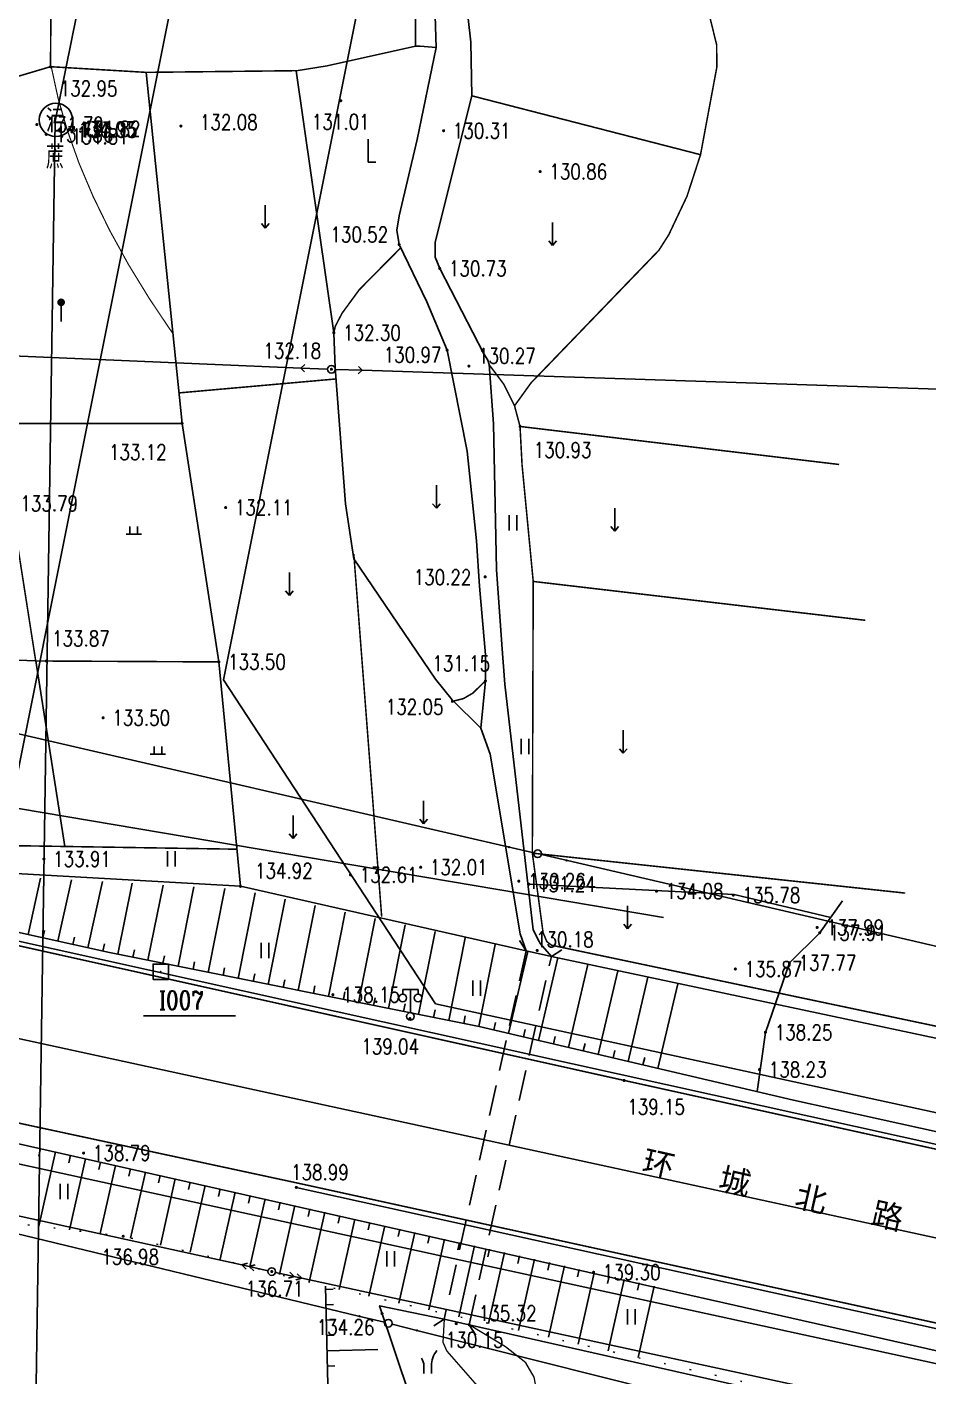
# Model space of a CAD drawing. Extents: x 529262 to 576451, y 2694391 to 2717535.
# Drawn here: x 564140.9 to 564199.7, y 2711369.6 to 2711457.6 of the extents above; entities that cross this region are included whole.
import ezdxf
from ezdxf.enums import TextEntityAlignment as Align
from ezdxf.xclip import XClip

# ---------------------------------------------------------------- set-up
doc = ezdxf.new("R2010")
doc.units = 0
doc.header["$XCLIPFRAME"] = 0
doc.linetypes.add('X4', pattern=[1.6, 0, -1.6])
doc.linetypes.add('X5', pattern=[3, 2, -1])
for name, color, linetype in [('COMPONENT', 8, 'Continuous'), ('DGX', 8, 'Continuous'), ('DLDW', 8, 'Continuous'), ('DLSS', 4, 'Continuous'), ('DMTZ', 8, 'Continuous'), ('GCD', 8, 'Continuous'), ('GXYZ', 8, 'Continuous'), ('JMD', 8, 'Continuous'), ('KZD', 8, 'Continuous'), ('PP-COM', 7, 'Continuous'), ('RD-中线', 40, 'Continuous'), ('RD-红线', 7, 'Continuous'), ('ZBTZ', 8, 'Continuous'), ('ZJ', 7, 'Continuous')]:
    doc.layers.add(name, color=color, linetype=linetype)
doc.layers.add('SXSS', color=5, linetype='Continuous', lineweight=0)
doc.styles.add('HZ', font='rs.shx', dxfattribs={"width": 0.8, "bigfont": 'hztxt.shx'})
doc.styles.add('romanc', font='romanc.shx', dxfattribs={"width": 0.8})
doc.styles.add('等线体', font='simhei.ttf')
doc.linetypes.add('10421', pattern='A,2,[150,AAA.SHX,S=0.5,R=0,X=0,Y=0.5],1e-11', length=2.00000000001)
doc.linetypes.add('10422', pattern='A,0.75,[150,AAA.SHX,S=0.5,R=0,X=0,Y=0.5],1.5,[177,AAA.SHX,S=1,R=0,X=0,Y=0.4],0.75', length=3)
doc.linetypes.add('444', pattern='A,4.5,[145,AAA.SHX,S=1,R=0,X=0,Y=1],4.5,-0.5,[146,AAA.SHX,S=1,R=0,X=0,Y=0],-0.5', length=10)
doc.linetypes.add('732', pattern='A,9,-0.5,[162,AAA.SHX,S=1,R=0,X=0,Y=0],-0.5', length=10)
doc.linetypes.add('854', pattern='A,2,[150,AAA.SHX,S=0.8,R=0,X=0,Y=0],1e-11', length=2.00000000001)

# ---------------------------------------------------------------- blocks, each defined once
blk = doc.blocks.new('A$C19FD0107')
at = {"layer": 'RD-中线', "color": 8, "linetype": 'Continuous', "flags": 128}
blk.add_lwpolyline([(-6861.026681236923, 17001.71777569782), (-6771.493233986199, 17449.66423238069)], dxfattribs=at)
blk.add_lwpolyline([(-5959.114249914885, 16837.03291497566), (-6116.645863048732, 16848.03736580815, -0.01734201665579171), (-6130.439756892622, 16849.48302075453), (-6213.031363859773, 16861.04646752682, -0.01793869527145098), (-6227.158642984927, 16863.54395521618), (-6396.518286697567, 16899.79227945348), (-6568.383731797338, 16938.04532139609), (-6861.026633046567, 17001.71801680652)], format="xyb", dxfattribs=at)
at = {"layer": 'RD-红线', "color": 8, "linetype": 'Continuous', "flags": 128}
for points in [[(-6844.262439936399, 17024.36633218918), (-6825.789045467973, 17116.79091593996)], [(-6600.333909705281, 16953.18415278103), (-6830.438435979187, 17003.24986546906)]]:
    blk.add_lwpolyline(points, dxfattribs=at)
at = {"layer": 'RD-红线', "color": 8}
blk.add_lwpolyline([(-6844.262439936399, 17024.36633218965), (-6830.438435979187, 17003.24986546906, 0.4092537839733136)], format="xyb", dxfattribs=at)
at = {"layer": 'RD-红线', "color": 8, "linetype": 'Continuous', "flags": 128}
blk.add_lwpolyline([(-5959.671735428274, 16829.05236299569), (-6117.203348562121, 16840.05681382818, -0.01734201665579188), (-6131.5489981547, 16841.56029497227), (-6214.1406051144, 16853.12374174362, -0.01793869527145101), (-6228.832975409925, 16855.72112894105), (-6398.224517606199, 16891.97628046386), (-6570.103193722665, 16930.23226730665), (-6862.727464713156, 16993.90090917982)], format="xyb", dxfattribs=at)
blk = doc.blocks.new('gc097')
at = {"color": 8}
for p, q in [((-1, 2.9), (-1, 3.5)), ((-1, 3.5), (1, 3.5)), ((0, 0.5), (0, 3.5)), ((1, 3.5), (1, 2.9))]:
    blk.add_line(p, q, dxfattribs=at)
for centre in [(-1, 2.399999999999999), (1, 2.399999999999999), (0, 0)]:
    blk.add_circle(centre, 0.5, dxfattribs=at)
blk = doc.blocks.new('gc013a')
at = {"linetype": 'Continuous'}
blk.add_line((0.5, 0), (4, 0), dxfattribs=at)
at = {"linetype": 'Continuous', "flags": 128}
for points in [[(2.307212344848719, -0.4000565770862801), (3, 0), (2.307212344848719, 0.4000565770862801)], [(3.307212344848719, -0.4000565770862801), (4, 0), (3.307212344848719, 0.4000565770862801)]]:
    blk.add_lwpolyline(points, dxfattribs=at)
blk = doc.blocks.new('gc170')
at = {"color": 8, "linetype": 'Continuous'}
blk.add_circle((0, 0), 0.5, dxfattribs=at)
blk = doc.blocks.new('gc013c')
at = {"linetype": 'Continuous'}
blk.add_line((0.5, 0), (4, 0), dxfattribs=at)
at = {"linetype": 'Continuous', "const_width": 0.15, "flags": 128}
blk.add_lwpolyline([(3.775, 0, 1), (3.925, 0, 1)], format="xyb", close=True, dxfattribs=at)
blk = doc.blocks.new('gc013b')
at = {"linetype": 'Continuous'}
blk.add_line((0.5, 0), (4, 0), dxfattribs=at)
at = {"linetype": 'Continuous', "flags": 128}
blk.add_lwpolyline([(3.5, 0.5), (4, 0), (3.5, -0.5)], dxfattribs=at)
blk = doc.blocks.new('GC200')
at = {"linetype": 'Continuous', "const_width": 0.2, "flags": 128}
blk.add_lwpolyline([(-0.1, 0, 1), (0.1, 0, 1)], format="xyb", close=True, dxfattribs=at)
blk = doc.blocks.new('gc246')
at = {"color": 8}
for p, q in [((-0.5, 1), (-0.5, 0)), ((0.5, 1), (0.5, 0))]:
    blk.add_line(p, q, dxfattribs=at)
for centre, radius, start, end in [((-2.938418329314395, 0.8134745012056809), 2.445542007497904, 4.37429120107553, 29.02419726691174), ((3.404491783752011, 1.105927875686795), 2.906422756023367, 139.331235276754, 182.0886722848684)]:
    blk.add_arc(centre, radius, start, end, dxfattribs=at)
blk = doc.blocks.new('gc121')
at = {"color": 8}
for p, q in [((-0.5, -1), (-0.5, 1)), ((0.5, -1), (0.5, 1))]:
    blk.add_line(p, q, dxfattribs=at)
blk = doc.blocks.new('gc165')
at = {"color": 8}
blk.add_line((0, 0), (0, 2), dxfattribs=at)
at = {"color": 8, "const_width": 0.5}
blk.add_lwpolyline([(-0.25, 2.5, 1), (0.25, 2.5, 1)], format="xyb", close=True, dxfattribs=at)
blk = doc.blocks.new('gc119')
at = {"color": 8}
for p, q in [((-1, 0), (1, 0)), ((-0.5, 1), (-0.5, 0)), ((0.5, 1), (0.5, 0))]:
    blk.add_line(p, q, dxfattribs=at)
blk = doc.blocks.new('gc120')
at = {"color": 8}
for p, q in [((0, 0), (0, 3)), ((-0.5, 0.6), (0, 0)), ((0, 0), (0.5, 0.6))]:
    blk.add_line(p, q, dxfattribs=at)
blk = doc.blocks.new('gc205')
for p, q in [((0, 3), (0, 0)), ((0, 0), (1, 0))]:
    blk.add_line(p, q)
blk = doc.blocks.new('gc115')
at = {"color": 8}
blk.add_lwpolyline([(-1, -0.9999999999999996), (1, -0.9999999999999984), (0.9999999999999992, 1.000000000000001), (-1.000000000000001, 1)], close=True, dxfattribs=at)
blk.add_point((0, 0), dxfattribs=at)

msp = doc.modelspace()

# ---------------------------------------------------------------- linework, layer by layer
at = {"color": 8, "linetype": 'Continuous', "flags": 128}
for points in [[(563880.5225777603, 2711450.504113548), (564182.4211685818, 2711399.466038509)], [(564173.7442527204, 2711401.640527813), (564187.0200044696, 2711400.983921441), (564193.330369513, 2711399.47085245)]]:
    msp.add_lwpolyline(points, dxfattribs=at)
at = {"layer": 'COMPONENT', "linetype": 'Continuous'}
msp.add_circle((564142.7923537376, 2711451.507373232, 134.828), 1.086769925796519, dxfattribs=at)
at = {"layer": 'DGX', "linetype": 'Continuous', "const_width": 0.075, "flags": 128}
msp.add_lwpolyline([(564142.4876494417, 2711454.978038125), (564142.9373597077, 2711452.909318616), (564143.5418604645, 2711450.809662685), (564144.3011517124, 2711448.679070333), (564145.2152334513, 2711446.51754156), (564146.2841056812, 2711444.325076365), (564147.5077684021, 2711442.10167475), (564148.8862216139, 2711439.847336713), (564150.4194653167, 2711437.562062254)], dxfattribs=at)
at = {"layer": 'DLSS', "linetype": 'X5', "lineweight": -2}
for p, q in [((564173.4559302452, 2711397.30565128), (564168.1019302452, 2711373.27165128)), ((564169.7476494417, 2711372.905038124), (564175.1016494418, 2711396.939038124))]:
    msp.add_line(p, q, dxfattribs=at)
at = {"layer": 'DLSS', "linetype": 'Continuous', "lineweight": -2}
for p, q in [((564173.4559302452, 2711397.30565128), (564173.0267807321, 2711397.980803629)), ((564175.1016494418, 2711396.939038124), (564173.4559302452, 2711397.30565128)), ((564175.1016494418, 2711396.939038124), (564175.7768017915, 2711397.368187638)), ((564168.1019302452, 2711373.27165128), (564167.4267778954, 2711372.842501767)), ((564169.7476494417, 2711372.905038124), (564168.1019302452, 2711373.27165128)), ((564169.7476494417, 2711372.905038124), (564170.1767989548, 2711372.229885775))]:
    msp.add_line(p, q, dxfattribs=at)
at = {"layer": 'DLSS', "linetype": 'Continuous', "const_width": 0.1, "flags": 128}
for points in [[(564237.9668701466, 2711376.026392872), (564179.8376494417, 2711388.848038124), (564114.9976494417, 2711403.279638844)], [(564123.7076494418, 2711389.648038125), (564158.3593604482, 2711382.191636355), (564237.3038545382, 2711364.8823504), (564239.42645542, 2711364.417630082)]]:
    msp.add_lwpolyline(points, dxfattribs=at)
at = {"layer": 'DMTZ', "linetype": 'Continuous', "lineweight": -2}
for p, q in [((564140.9723972292, 2711398.360132497), (564141.7889425433, 2711402.048698769)), ((564142.9251222885, 2711397.927853834), (564143.8119121038, 2711401.933734397)), ((564144.8778473479, 2711397.49557517), (564145.8348816643, 2711401.818770025)), ((564146.8328904115, 2711397.074299632), (564147.7599491619, 2711401.70936938)), ((564148.7940481174, 2711396.682049135), (564149.7766381606, 2711401.594761929)), ((564150.7552058233, 2711396.289798638), (564151.7933271595, 2711401.480154479)), ((564152.7163635293, 2711395.897548141), (564153.8100161583, 2711401.365547028)), ((564154.6775212353, 2711395.505297644), (564155.7954600296, 2711401.09472149)), ((564156.6386789413, 2711395.113047147), (564157.7507325298, 2711400.673046386)), ((564158.5998366473, 2711394.72079665), (564159.7060050298, 2711400.251371282)), ((564160.5609943533, 2711394.328546153), (564161.66127753, 2711399.829696178)), ((564162.5221520592, 2711393.936295656), (564163.6165500301, 2711399.408021073)), ((564164.4833097651, 2711393.54404516), (564165.5718225302, 2711398.98634597)), ((564141.9487597588, 2711398.143993165), (564142.0568294246, 2711398.63217443)), ((564143.9014848182, 2711397.711714502), (564144.0095544839, 2711398.199895767)), ((564166.4444674711, 2711393.151794663), (564167.5270950303, 2711398.564670865)), ((564168.4056251771, 2711392.759544166), (564169.4823675305, 2711398.142995761)), ((564145.8542098776, 2711397.279435839), (564145.9622795433, 2711397.767617104)), ((564147.8134692644, 2711396.878174383), (564147.9115318886, 2711397.36846381)), ((564170.3667828831, 2711392.367293669), (564171.4376400306, 2711397.721320657)), ((564172.3140132212, 2711391.910945951), (564173.5697128245, 2711397.261516708)), ((564149.7746269704, 2711396.485923886), (564149.8726895946, 2711396.976213313)), ((564151.7357846764, 2711396.093673389), (564151.8338473006, 2711396.583962816)), ((564174.2611115826, 2711391.453990842), (564175.5250857947, 2711396.839819937)), ((564176.2082099441, 2711390.997035734), (564177.4804587649, 2711396.418123165)), ((564153.6969423824, 2711395.701422893), (564153.7950050066, 2711396.191712319)), ((564155.6581000884, 2711395.309172396), (564155.7561627126, 2711395.799461822)), ((564178.1553083055, 2711390.540080626), (564179.435831735, 2711395.996426393)), ((564180.102406667, 2711390.083125518), (564181.3912047052, 2711395.574729622)), ((564157.6192577942, 2711394.916921899), (564157.7173204185, 2711395.407211325)), ((564159.5804155002, 2711394.524671402), (564159.6784781244, 2711395.014960828)), ((564161.5415732062, 2711394.132420905), (564161.6396358304, 2711394.622710331)), ((564182.0495050283, 2711389.626170409), (564183.3465776753, 2711395.15303285)), ((564163.5027309122, 2711393.740170408), (564163.6007935364, 2711394.230459834)), ((564165.4638886182, 2711393.347919911), (564165.5619512424, 2711393.838209338)), ((564167.4250463241, 2711392.955669414), (564167.5231089484, 2711393.445958841)), ((564169.3862040301, 2711392.563418917), (564169.4842666544, 2711393.053708344)), ((564171.3404640405, 2711392.139423505), (564171.4547028176, 2711392.626198095)), ((564173.287562402, 2711391.682468397), (564173.401801179, 2711392.169242987)), ((564175.2346607634, 2711391.225513288), (564175.3488995405, 2711391.712287879)), ((564177.1817591247, 2711390.76855818), (564177.2959979018, 2711391.25533277)), ((564179.1288574862, 2711390.311603072), (564179.2430962633, 2711390.798377662)), ((564181.0759558476, 2711389.854647963), (564181.1901946247, 2711390.341422554))]:
    msp.add_line(p, q, dxfattribs=at)
at = {"layer": 'DMTZ', "linetype": 'Continuous'}
for p, q in [((564142.7700224946, 2711384.178873819, 139.03), (564141.6845121246, 2711379.336998239, 139.03)), ((564141.7942442044, 2711384.397635627, 139.03), (564141.6848633008, 2711383.909746482, 139.03)), ((564143.7458007848, 2711383.960112012, 139.03), (564143.6364198811, 2711383.472222866, 139.03)), ((564144.721579075, 2711383.741350204, 139.03), (564143.6804780967, 2711379.097560939, 139.03)), ((564145.6973573652, 2711383.522588397, 139.03), (564145.5879764615, 2711383.034699252, 139.03)), ((564146.6731356554, 2711383.30382659, 139.03), (564145.6764440689, 2711378.85812364, 139.03)), ((564147.6489139455, 2711383.085064782, 139.03), (564147.5395330419, 2711382.597175637, 139.03)), ((564148.6246922358, 2711382.866302975, 139.03), (564147.6600553779, 2711378.56357886, 139.03)), ((564149.600470526, 2711382.647541167, 139.03), (564149.4910896224, 2711382.159652022, 139.03)), ((564150.5762488162, 2711382.42877936, 139.03), (564149.6061800994, 2711378.101826656, 139.03)), ((564151.5520271064, 2711382.210017553, 139.03), (564151.4426462027, 2711381.722128408, 139.03)), ((564152.5278053966, 2711381.991255745, 139.03), (564151.552304821, 2711377.640074452, 139.03)), ((564153.5035836868, 2711381.772493938, 139.03), (564153.3942027831, 2711381.284604793, 139.03)), ((564154.479361977, 2711381.553732131, 139.03), (564153.4984295424, 2711377.178322248, 139.03)), ((564155.4551402673, 2711381.334970323, 139.03), (564155.3457593636, 2711380.847081178, 139.03)), ((564156.4309185575, 2711381.116208516, 139.03), (564155.4375395341, 2711376.685281121, 139.03)), ((564157.4066968476, 2711380.897446708, 139.03), (564157.297315944, 2711380.409557563, 139.03)), ((564158.3824751378, 2711380.678684901, 139.03), (564157.3755068288, 2711376.187143041, 139.03)), ((564159.358253428, 2711380.459923094, 139.03), (564159.2488725244, 2711379.972033949, 139.03)), ((564160.3340317182, 2711380.241161286, 139.03), (564159.3134741235, 2711375.689004962, 139.03)), ((564161.3098100084, 2711380.022399479, 139.03), (564161.2004291047, 2711379.534510334, 139.03)), ((564162.2855882986, 2711379.803637671, 139.03), (564161.2568292862, 2711375.214899252, 139.03)), ((564163.2613665889, 2711379.584875864, 139.03), (564163.1519856852, 2711379.096986719, 139.03)), ((564164.2371448791, 2711379.366114057, 139.03), (564163.2066110264, 2711374.769459033, 139.03)), ((564165.2129231693, 2711379.147352249, 139.03), (564165.1035422656, 2711378.659463104, 139.03)), ((564166.1887014594, 2711378.928590442, 139.03), (564165.1563927665, 2711374.324018814, 139.03)), ((564167.1644797496, 2711378.709828634, 139.03), (564167.055098846, 2711378.221939489, 139.03)), ((564168.1402580398, 2711378.491066827, 139.03), (564167.1061745065, 2711373.878578594, 139.03)), ((564169.11603633, 2711378.27230502, 139.03), (564169.0066554263, 2711377.784415875, 139.03)), ((564170.0918146202, 2711378.053543212, 139.03), (564169.0559562464, 2711373.433138375, 139.03)), ((564171.0675929105, 2711377.834781405, 139.03), (564170.9582120068, 2711377.34689226, 139.03)), ((564172.0433712007, 2711377.616019597, 139.03), (564171.0057379866, 2711372.987698156, 139.03)), ((564173.0191494909, 2711377.39725779, 139.03), (564172.9097685872, 2711376.909368645, 139.03)), ((564173.994927781, 2711377.178495983, 139.03), (564172.9555197266, 2711372.542257937, 139.03)), ((564174.9707060712, 2711376.959734175, 139.03), (564174.8613251676, 2711376.47184503, 139.03)), ((564175.9464843614, 2711376.740972368, 139.03), (564174.9053014667, 2711372.096817718, 139.03)), ((564176.9222626516, 2711376.522210561, 139.03), (564176.812881748, 2711376.034321416, 139.03)), ((564177.8980409418, 2711376.303448753, 139.03), (564176.8550832068, 2711371.651377499, 139.03)), ((564178.8738192321, 2711376.084686946, 139.03), (564178.7644383284, 2711375.596797801, 139.03)), ((564160.3725849846, 2711375.208186153), (564160.8724467542, 2711375.219942484)), ((564179.8495975223, 2711375.865925138, 139.03), (564178.8048649469, 2711371.205937279, 139.03)), ((564180.8253758125, 2711375.647163331, 139.03), (564180.7159949088, 2711375.159274186, 139.03)), ((564181.8011541027, 2711375.428401524, 139.03), (564180.7546466868, 2711370.76049706, 139.03)), ((564160.3960976462, 2711374.208462614), (564160.8959594158, 2711374.220218945)), ((564160.4196103079, 2711373.208739075), (564160.9194720775, 2711373.220495406)), ((564160.4431229695, 2711372.209015536), (564160.9429847391, 2711372.220771866)), ((564160.4666356312, 2711371.209291996), (564163.7777054898, 2711371.28716559)), ((564160.4901482927, 2711370.209568457), (564160.9900100623, 2711370.221324788))]:
    msp.add_line(p, q, dxfattribs=at)
at = {"layer": 'DMTZ', "linetype": '10421', "flags": 128}
for points in [[(564168.0876494417, 2711465.178038124), (564167.4176494417, 2711461.808038125), (564167.5876494417, 2711456.228038125), (564166.3405098163, 2711450.227196573), (564165.1726714206, 2711445.244850132), (564165.0263443327, 2711444.313858176), (564165.1676494417, 2711443.378038125), (564166.9897712539, 2711439.644216096), (564168.2976494418, 2711436.488038125), (564169.6045985535, 2711429.906197817), (564170.2170157848, 2711424.055437312), (564170.4131555946, 2711421.081628868), (564170.7996067693, 2711416.609789225), (564170.7976494418, 2711414.908038124), (564170.5039835753, 2711411.830641072), (564171.112892371, 2711410.12024388), (564173.0718785245, 2711398.406129061), (564173.4559302452, 2711397.30565128)], [(564175.1016494418, 2711396.939038124), (564174.3640736284, 2711397.784614433), (564174.308271963, 2711397.905142708), (564173.9087658986, 2711398.662440675), (564172.0748369381, 2711414.70460708), (564171.8653152725, 2711417.288230946), (564171.5161067174, 2711422.176162232), (564171.3180276914, 2711431.676805014), (564171.0376494417, 2711435.548038125), (564170.9666823101, 2711435.839506097), (564170.7038916899, 2711436.245553427), (564167.8176494417, 2711441.818038125), (564167.5317015991, 2711442.551552556), (564167.5317015991, 2711443.526528548), (564169.9176494417, 2711453.078038124), (564169.8427550438, 2711456.568717509), (564169.2884631803, 2711461.62565241), (564168.3916267515, 2711464.278777383), (564168.3916267515, 2711464.278777383), (564168.0876494417, 2711465.178038124)], [(564148.6776494418, 2711454.608038125), (564151.0176494417, 2711431.708038125), (564153.4176494417, 2711416.148038125), (564154.8276494417, 2711401.508038125)]]:
    msp.add_lwpolyline(points, dxfattribs=at)
at = {"layer": 'DMTZ', "linetype": '10421'}
msp.add_lwpolyline([(564160.9176494417, 2711437.618038124), (564161.0107493529, 2711435.329240279), (564161.6675265243, 2711426.463624452), (564162.2176494417, 2711422.862156714), (564167.5542141256, 2711415.026262614), (564168.623658824, 2711413.671904221), (564170.5039835753, 2711411.830641072)], dxfattribs=at)
at = {"layer": 'DMTZ', "linetype": '10421', "flags": 128}
for points, elevation in [([(564128.5616258896, 2711416.697677163), (564141.47574997, 2711416.209198603)], 134.88), ([(564141.47574997, 2711416.209198603), (564143.3688802037, 2711404.108473851)], 133.87), ([(564188.528051988, 2711388.11722107), (564189.0609258316, 2711391.9831933), (564190.6189258315, 2711396.5161933), (564192.5903315896, 2711398.444803943), (564194.0944146193, 2711400.558699203)], 24.551)]:
    msp.add_lwpolyline(points, dxfattribs=dict(at, elevation=elevation))
at = {"layer": 'DMTZ', "linetype": 'Continuous', "flags": 128}
for points in [[(564114.9976494417, 2711404.110214514), (564146.2937984626, 2711397.182123232), (564170.385192506, 2711392.363611566), (564190.8982087597, 2711387.549510878), (564237.8188759153, 2711377.203460055)], [(564160.3676494417, 2711375.418038125), (564160.9076494417, 2711352.458038125), (564162.4476494417, 2711325.258038125)]]:
    msp.add_lwpolyline(points, dxfattribs=at)
at = {"layer": 'DMTZ', "linetype": '10422'}
msp.add_lwpolyline([(564134.7676494417, 2711402.648038125), (564154.8276494417, 2711401.508038125), (564173.4559302452, 2711397.30565128)], dxfattribs=at)
at = {"layer": 'DMTZ', "linetype": '10422', "elevation": 136.13}
msp.add_lwpolyline([(564175.1016494418, 2711396.939038124), (564236.9937896504, 2711383.765756143)], dxfattribs=at)
at = {"layer": 'DMTZ', "linetype": 'Continuous'}
msp.add_lwpolyline([(564241.2939724439, 2711361.95292996), (564123.8520627373, 2711388.420131398)], dxfattribs=at)
at = {"layer": 'DMTZ', "linetype": 'X4', "elevation": 138.9, "flags": 128}
msp.add_lwpolyline([(564125.714306541, 2711380.483287101), (564130.9657224203, 2711380.415478282), (564138.6568351953, 2711379.700200217), (564147.1776494418, 2711378.678038124), (564153.7710437404, 2711377.113639751), (564160.3676494417, 2711375.418038125), (564219.5938234504, 2711361.887436525), (564231.7917872433, 2711359.164929803), (564232.7498407316, 2711358.686019001), (564233.4983220907, 2711358.057445657), (564233.6596494417, 2711357.414038124), (564238.4335776675, 2711356.85104383)], dxfattribs=at)
at = {"layer": 'DMTZ', "linetype": '10422', "flags": 128}
msp.add_lwpolyline([(564231.8476494417, 2711358.961038125), (564208.8146494417, 2711364.077038125), (564169.7476494417, 2711372.905038124), (564168.1019302452, 2711373.27165128), (564163.9039773631, 2711374.144451635), (564165.8976494417, 2711368.188038125), (564165.9801316847, 2711359.87410105), (564167.0776494417, 2711322.558038125)], dxfattribs=at)
at = {"layer": 'GXYZ', "linetype": 'Continuous'}
for p, q in [((564158.7594062531, 2711435.321848382), (564127.9458926303, 2711436.614227867)), ((564114.9976494417, 2711385.569886074), (564154.9141692792, 2711376.806891543)), ((564162.5233846937, 2711373.476903339), (564131.3719141898, 2711380.98917291)), ((564158.8223698314, 2711375.95487362), (564238.9135149568, 2711358.616470659)), ((564166.4073069849, 2711372.520463909), (564204.8239918984, 2711362.86361234))]:
    msp.add_line(p, q, dxfattribs=at)
at = {"layer": 'GXYZ', "linetype": 'Continuous', "lineweight": -2}
for p, q in [((564162.7565786237, 2711435.172600174), (564230.8104484081, 2711432.944754481)), ((564132.9263786398, 2711413.168088669), (564172.2609202437, 2711404.08598758)), ((564176.1577308613, 2711403.183292299), (564214.6055680221, 2711394.247783951))]:
    msp.add_line(p, q, dxfattribs=at)
at = {"layer": 'GXYZ', "linetype": '732', "flags": 128}
msp.add_lwpolyline([(564148.7574433526, 2711662.132975558), (564183.3440940598, 2711655.51040594), (564175.7730723089, 2711615.305701444), (564167.7156722689, 2711574.761248053), (564160.0041107201, 2711529.741299012), (564151.0735622597, 2711492.565835172), (564142.7478325787, 2711451.429633431), (564138.0845257804, 2711143.362905413)], dxfattribs=at)
at = {"layer": 'JMD', "linetype": '444', "flags": 128}
for points in [[(564237.9310420995, 2711376.311350049), (564114.9976494417, 2711403.546264393)], [(564158.4676494417, 2711381.868038124), (564237.1276494417, 2711364.518038125)]]:
    msp.add_lwpolyline(points, dxfattribs=at)
at = {"layer": 'KZD', "linetype": 'Continuous'}
msp.add_line((564148.504581509, 2711393.062665858), (564154.504581509, 2711393.062665858), dxfattribs=at)
msp.add_point((564149.6276494417, 2711395.933038125, 139.045), dxfattribs=at)
at = {"layer": 'SXSS', "color": 8, "linetype": '854', "flags": 128}
for points in [[(564168.1019302452, 2711373.27165128), (564168.0260044851, 2711371.766915581), (564168.2872684487, 2711371.19279108), (564171.9433233246, 2711366.999986171), (564172.1301422633, 2711366.276238605), (564172.1184673742, 2711365.295674956), (564171.526018545, 2711358.39349464), (564170.9929799031, 2711348.111638925), (564172.297878683, 2711334.036968427), (564173.4976494417, 2711330.701038125), (564174.18905741, 2711329.824113051), (564180.2276494417, 2711327.211038125), (564180.2276494417, 2711327.211038125), (564187.1626494417, 2711324.311038124), (564199.7916622468, 2711319.712135429), (564202.027536064, 2711318.55952607), (564204.5863129502, 2711316.800636816), (564206.4072724816, 2711314.66871629), (564206.9823125516, 2711312.297259614), (564206.7191013921, 2711310.325498786), (564206.3357441074, 2711309.415242761), (564199.5299135556, 2711298.244938615), (564198.9595550415, 2711296.382116892), (564198.9977739382, 2711293.670403604), (564200.0244142921, 2711292.187749198), (564201.3552480631, 2711290.705094792), (564203.2126494417, 2711288.980038125), (564206.3476494417, 2711286.070038124), (564208.5716427825, 2711283.591078702), (564208.9936581188, 2711282.686924028), (564208.9936581188, 2711281.662218384), (564208.7826525221, 2711280.818342929), (564208.0290545952, 2711280.004608951), (564206.732860195, 2711279.70322406), (564203.4290820442, 2711279.774334789), (564200.127437523, 2711278.978513887), (564192.8061805716, 2711276.068649183)], [(564194.5191048853, 2711272.190711061), (564197.2904436406, 2711273.430312053), (564202.9725184825, 2711275.534396318), (564205.7046494418, 2711275.879038125), (564207.405686782, 2711276.069936041), (564209.4404649865, 2711276.069936041), (564210.3376494417, 2711276.182038125), (564210.9665486398, 2711276.4513882), (564211.729592538, 2711277.118926676), (564212.3018733901, 2711278.263275682), (564212.8105679413, 2711280.393041831), (564212.7276494417, 2711282.960038125), (564212.4598034002, 2711283.652571798), (564211.8431181974, 2711284.533382701), (564206.8326494417, 2711291.083038125), (564206.5302358263, 2711291.305250073), (564205.7948131079, 2711291.694519593), (564202.9876494417, 2711292.773038125), (564202.655738723, 2711293.071256774), (564202.4576384774, 2711293.5994236), (564202.5316494417, 2711297.342038125), (564202.677294595, 2711297.741150157), (564204.1122950567, 2711300.50878018), (564210.0113372288, 2711309.674515788), (564210.6490728614, 2711311.348260436), (564210.5693579789, 2711313.50021624), (564207.7462306165, 2711320.017166658), (564207.0254450106, 2711321.070363455), (564205.9256494417, 2711321.870038125), (564199.7594216556, 2711322.713755273), (564197.9006494418, 2711323.244038125), (564195.326974604, 2711323.312579167), (564194.3403691583, 2711323.809112748), (564187.0436494417, 2711327.666038125), (564179.6046494417, 2711330.245038125), (564178.7727978051, 2711330.71168804), (564176.3999574052, 2711333.00048095), (564174.7990600026, 2711335.312324541), (564174.2896494417, 2711336.737038125), (564173.2931940419, 2711348.663466388), (564173.8436494417, 2711358.741038125), (564174.4006494418, 2711367.306038124), (564173.9832512406, 2711369.496999609), (564173.4267965332, 2711370.425310744), (564172.1113290372, 2711371.467744815), (564169.7476494417, 2711372.905038124)]]:
    msp.add_lwpolyline(points, dxfattribs=at)
at = {"layer": 'ZBTZ', "linetype": '10421', "lineweight": -2, "elevation": 131.01, "flags": 128}
msp.add_lwpolyline([(564156.7976494418, 2711477.358038125), (564157.4138361426, 2711474.481106537), (564158.3676494417, 2711471.868038124), (564161.5037204223, 2711467.4865166), (564163.7276494417, 2711464.358038125), (564164.7330072494, 2711462.611119752), (564165.7874719136, 2711460.041654317), (564166.2487968161, 2711458.196909186), (564166.2376494417, 2711456.308038125)], dxfattribs=at)
at = {"layer": 'ZBTZ', "linetype": 'Continuous', "const_width": 0.1, "elevation": 132.95}
msp.add_lwpolyline([(564142.5976494417, 2711473.828038124), (564142.4376494417, 2711454.978038125)], dxfattribs=at)
at = {"layer": 'ZBTZ', "linetype": 'Continuous', "const_width": 0.1, "flags": 128}
for points, elevation in [([(564172.6994101224, 2711432.854637033), (564172.6994101224, 2711432.854637033), (564172.6994101224, 2711432.854637033), (564172.6994101224, 2711432.854637033), (564173.7698663712, 2711434.345176906), (564182.1076494417, 2711442.998038125), (564182.7560165277, 2711444.014379761), (564183.9445253583, 2711446.522957654), (564184.8276494417, 2711449.238038125), (564185.8976494417, 2711454.988038125), (564185.8756398256, 2711456.426074979), (564184.9377638107, 2711460.211524062), (564182.6980448215, 2711465.13265467), (564181.4476494417, 2711467.128038125), (564179.3174946664, 2711469.441078633), (564174.2872480684, 2711473.449064416)], 130.93), ([(564126.0297258804, 2711453.21804815), (564135.7476494417, 2711452.988038125), (564142.4376494417, 2711454.978038125), (564148.6776494418, 2711454.608038125), (564158.4676494417, 2711454.718038124)], 133.6), ([(564141.47574997, 2711416.209198603), (564139.8676494417, 2711426.488038125), (564139.3276494417, 2711431.698038124), (564136.7976494418, 2711444.448038124), (564135.7476494417, 2711452.988038125), (564135.7476494417, 2711452.988038125)], 133.87), ([(564139.3276494417, 2711431.698038124), (564151.0176494417, 2711431.708038125)], 133.42), ([(564173.0576494418, 2711431.508038125), (564193.8676494417, 2711429.028038125)], 130.93), ([(564162.2176494417, 2711423.188038125), (564164.0368201486, 2711399.521983487)], 132.11), ([(564173.9176494417, 2711421.398038125), (564195.5803973608, 2711418.862501453)], 130.93), ([(564141.4758967409, 2711416.209221565), (564153.4176494417, 2711416.148038125)], 134.88), ([(564168.6476494417, 2711413.578038124), (564169.3624935909, 2711413.753456647), (564169.9758494125, 2711414.108486126), (564170.7976494418, 2711414.908038124)], 132.05), ([(564129.2376494417, 2711405.368038124), (564138.1354435021, 2711404.191744715), (564154.5944001017, 2711403.929861059)], 135.97)]:
    msp.add_lwpolyline(points, dxfattribs=dict(at, elevation=elevation))
at = {"layer": 'ZBTZ', "linetype": '10421', "flags": 128}
for points, elevation in [([(564166.2376494417, 2711456.308038125), (564160.4915915942, 2711455.039613897), (564158.4676494417, 2711454.718038124)], 133.6), ([(564167.5876494417, 2711456.228038125), (564166.5545391884, 2711456.311061297), (564166.2376494417, 2711456.308038125)], 133.6), ([(564158.4676494417, 2711454.718038124), (564160.9176494417, 2711437.618038124)], 132.3)]:
    msp.add_lwpolyline(points, dxfattribs=dict(at, elevation=elevation))
at = {"layer": 'ZBTZ', "linetype": 'Continuous', "const_width": 0.1, "flags": 128}
for points in [[(564184.8276494417, 2711449.238038125), (564169.9176494417, 2711453.078038124)], [(564150.814341289, 2711433.697677739), (564161.0641282322, 2711434.608696603)]]:
    msp.add_lwpolyline(points, dxfattribs=at)
at = {"layer": 'ZBTZ', "linetype": 'Continuous', "const_width": 0.1}
msp.add_lwpolyline([(564165.2741373152, 2711443.159827264), (564162.5772987228, 2711440.433037004), (564161.4523398852, 2711438.895603876), (564161.0093536976, 2711438.043880277), (564160.9176494417, 2711437.618038124)], dxfattribs=at)
at = {"layer": 'ZBTZ', "linetype": 'Continuous', "lineweight": -2, "const_width": 0.1, "elevation": 130.22, "flags": 128}
msp.add_lwpolyline([(564171.0376494417, 2711435.548038125), (564172.0076354338, 2711434.249357783), (564172.6994101224, 2711432.854637033), (564173.0576494418, 2711431.508038125), (564173.1894156297, 2711429.006288751), (564173.9176494417, 2711421.398038125), (564173.860582637, 2711403.673457387), (564174.5606496193, 2711398.484789107), (564174.8023791828, 2711397.90480894), (564175.1087736988, 2711397.668479074), (564216.5066183715, 2711388.943684981)], dxfattribs=at)
at = {"layer": 'ZBTZ', "linetype": 'Continuous', "lineweight": -2, "const_width": 0.1, "flags": 128}
msp.add_lwpolyline([(564198.1746494417, 2711401.067038124), (564173.860582637, 2711403.673457387)], dxfattribs=at)

# ---------------------------------------------------------------- block references
at = {"layer": 'DLDW', "linetype": 'Continuous', "xscale": 0.5, "yscale": 0.5}
msp.add_blockref('gc097', (564165.9086494417, 2711393.024038124, 139.039), dxfattribs=at)
at = {"layer": 'GCD', "linetype": 'Continuous'}
ref = msp.add_blockref('GC200', (564142.4376494417, 2711454.978038125, 132.95), dxfattribs=dict(at, xscale=0.5, yscale=0.5, zscale=0.5))
ref.add_attrib('height', '132.95', dxfattribs={"linetype": 'Continuous', "height": 1, "style": 'HZ', "width": 0.8}).set_placement((564143.0370661872, 2711453.551585102, 132.95), align=Align.MIDDLE_LEFT)
ref = msp.add_blockref('GC200', (564161.3700459215, 2711452.760401097, 131.01), dxfattribs=dict(at, xscale=0.5, yscale=0.5, zscale=0.5))
ref.add_attrib('height', '131.01', dxfattribs={"linetype": 'Continuous', "height": 1, "style": 'HZ', "width": 0.8}).set_placement((564159.4813010935, 2711451.380652119, 131.01), align=Align.MIDDLE_LEFT)
ref = msp.add_blockref('GC200', (564150.9443713267, 2711451.105621464, 132.08), dxfattribs=dict(at, xscale=0.5, yscale=0.5, zscale=0.5))
ref.add_attrib('height', '132.08', dxfattribs={"linetype": 'Continuous', "height": 1, "style": 'HZ', "width": 0.8}).set_placement((564152.1801739921, 2711451.359192073, 132.08), align=Align.MIDDLE_LEFT)
ref = msp.add_blockref('GC200', (564141.5498660818, 2711451.203323452, 131.79), dxfattribs=dict(at, xscale=0.5, yscale=0.5, zscale=0.5))
ref.add_attrib('height', '131.79', dxfattribs={"linetype": 'Continuous', "height": 1, "style": 'HZ', "width": 0.8}).set_placement((564142.1498660818, 2711451.203323452, 131.79), align=Align.MIDDLE_LEFT)
ref = msp.add_blockref('GC200', (564142.1618660818, 2711450.563323452, 131.859), dxfattribs=dict(at, xscale=0.5, yscale=0.5, zscale=0.5))
ref.add_attrib('height', '131.86', dxfattribs={"linetype": 'Continuous', "height": 1, "style": 'HZ', "width": 0.8}).set_placement((564142.7618660817, 2711450.563323452, 131.859), align=Align.MIDDLE_LEFT)
ref = msp.add_blockref('GC200', (564143.1688660817, 2711450.432323452, 131.809), dxfattribs=dict(at, xscale=0.5, yscale=0.5, zscale=0.5))
ref.add_attrib('height', '131.81', dxfattribs={"linetype": 'Continuous', "height": 1, "style": 'HZ', "width": 0.8}).set_placement((564143.7688660817, 2711450.432323452, 131.809), align=Align.MIDDLE_LEFT)
ref = msp.add_blockref('GC200', (564143.6468660817, 2711450.877323452, 134.025), dxfattribs=dict(at, xscale=0.5, yscale=0.5, zscale=0.5))
ref.add_attrib('height', '134.03', dxfattribs={"linetype": 'Continuous', "height": 1, "style": 'HZ', "width": 0.8}).set_placement((564144.2468660817, 2711450.877323452, 134.025), align=Align.MIDDLE_LEFT)
ref = msp.add_blockref('GC200', (564143.7448660817, 2711450.855323452, 133.951), dxfattribs=dict(at, xscale=0.5, yscale=0.5, zscale=0.5))
ref.add_attrib('height', '133.95', dxfattribs={"linetype": 'Continuous', "height": 1, "style": 'HZ', "width": 0.8}).set_placement((564144.3448660817, 2711450.855323452, 133.951), align=Align.MIDDLE_LEFT)
ref = msp.add_blockref('GC200', (564143.9418660818, 2711450.934323452, 131.82), dxfattribs=dict(at, xscale=0.5, yscale=0.5, zscale=0.5))
ref.add_attrib('height', '131.82', dxfattribs={"linetype": 'Continuous', "height": 1, "style": 'HZ', "width": 0.8}).set_placement((564144.5418660818, 2711450.934323452, 131.82), align=Align.MIDDLE_LEFT)
at = {"layer": 'GCD', "linetype": 'Continuous', "lineweight": -2}
ref = msp.add_blockref('GC200', (564168.0740266745, 2711450.800567645, 130.31), dxfattribs=dict(at, xscale=0.5, yscale=0.5, zscale=0.5))
ref.add_attrib('height', '130.31', dxfattribs={"linetype": 'Continuous', "height": 1, "style": 'HZ', "width": 0.8}).set_placement((564168.6740266745, 2711450.800567645, 130.31), align=Align.MIDDLE_LEFT)
at = {"layer": 'GCD', "linetype": 'Continuous'}
ref = msp.add_blockref('GC200', (564174.3691555223, 2711448.133872133, 130.86), dxfattribs=dict(at, xscale=0.5, yscale=0.5, zscale=0.5))
ref.add_attrib('height', '130.86', dxfattribs={"linetype": 'Continuous', "height": 1, "style": 'HZ', "width": 0.8}).set_placement((564174.9691555223, 2711448.133872133, 130.86), align=Align.MIDDLE_LEFT)
at = {"layer": 'GCD', "linetype": 'Continuous', "lineweight": -2}
ref = msp.add_blockref('GC200', (564165.1676494417, 2711443.378038125, 130.52), dxfattribs=dict(at, xscale=0.5, yscale=0.5, zscale=0.5))
ref.add_attrib('height', '130.52', dxfattribs={"linetype": 'Continuous', "height": 1, "style": 'HZ', "width": 0.8}).set_placement((564160.6917893783, 2711444.027756321, 130.52), align=Align.MIDDLE_LEFT)
ref = msp.add_blockref('GC200', (564167.8176494417, 2711441.818038125, 130.73), dxfattribs=dict(at, xscale=0.5, yscale=0.5, zscale=0.5))
ref.add_attrib('height', '130.73', dxfattribs={"linetype": 'Continuous', "height": 1, "style": 'HZ', "width": 0.8}).set_placement((564168.4176494416, 2711441.818038125, 130.73), align=Align.MIDDLE_LEFT)
ref = msp.add_blockref('GC200', (564160.9176494417, 2711437.618038124, 132.3), dxfattribs=dict(at, xscale=0.5, yscale=0.5, zscale=0.5))
ref.add_attrib('height', '132.30', dxfattribs={"linetype": 'Continuous', "height": 1, "style": 'HZ', "width": 0.8}).set_placement((564161.5176494417, 2711437.618038124, 132.3), align=Align.MIDDLE_LEFT)
ref = msp.add_blockref('GC200', (564160.7576494417, 2711435.238038125, 132.18), dxfattribs=dict(at, xscale=0.5, yscale=0.5, zscale=0.5))
ref.add_attrib('height', '132.18', dxfattribs={"linetype": 'Continuous', "height": 1, "style": 'HZ', "width": 0.8}).set_placement((564156.3183667206, 2711436.443213925, 132.18), align=Align.MIDDLE_LEFT)
ref = msp.add_blockref('GC200', (564168.2976494418, 2711436.488038125, 130.97), dxfattribs=dict(at, xscale=0.5, yscale=0.5, zscale=0.5))
ref.add_attrib('height', '130.97', dxfattribs={"linetype": 'Continuous', "height": 1, "style": 'HZ', "width": 0.8}).set_placement((564164.1642377791, 2711436.180601318, 130.97), align=Align.MIDDLE_LEFT)
ref = msp.add_blockref('GC200', (564169.7252422378, 2711435.448036294, 130.27), dxfattribs=dict(at, xscale=0.5, yscale=0.5, zscale=0.5))
ref.add_attrib('height', '130.27', dxfattribs={"linetype": 'Continuous', "height": 1, "style": 'HZ', "width": 0.8}).set_placement((564170.3180409485, 2711436.109353854, 130.27), align=Align.MIDDLE_LEFT)
at = {"layer": 'GCD', "linetype": 'Continuous'}
ref = msp.add_blockref('GC200', (564151.0176494417, 2711431.708038125, 133.12), dxfattribs=dict(at, xscale=0.5, yscale=0.5, zscale=0.5))
ref.add_attrib('height', '133.12', dxfattribs={"linetype": 'Continuous', "height": 1, "style": 'HZ', "width": 0.8}).set_placement((564146.2481319283, 2711429.829103782, 133.12), align=Align.MIDDLE_LEFT)
at = {"layer": 'GCD', "linetype": 'Continuous', "lineweight": -2}
ref = msp.add_blockref('GC200', (564173.0576494418, 2711431.508038125, 130.93), dxfattribs=dict(at, xscale=0.5, yscale=0.5, zscale=0.5))
ref.add_attrib('height', '130.93', dxfattribs={"linetype": 'Continuous', "height": 1, "style": 'HZ', "width": 0.8}).set_placement((564173.9472650016, 2711429.972528869, 130.93), align=Align.MIDDLE_LEFT)
ref = msp.add_blockref('GC200', (564139.8676494417, 2711426.488038125, 133.79), dxfattribs=dict(at, xscale=0.5, yscale=0.5, zscale=0.5))
ref.add_attrib('height', '133.79', dxfattribs={"linetype": 'Continuous', "height": 1, "style": 'HZ', "width": 0.8}).set_placement((564140.4676494417, 2711426.488038125, 133.79), align=Align.MIDDLE_LEFT)
at = {"layer": 'GCD', "linetype": 'Continuous'}
ref = msp.add_blockref('GC200', (564153.8613758255, 2711426.217729416, 132.11), dxfattribs=dict(at, xscale=0.5, yscale=0.5, zscale=0.5))
ref.add_attrib('height', '132.11', dxfattribs={"linetype": 'Continuous', "height": 1, "style": 'HZ', "width": 0.8}).set_placement((564154.4613758255, 2711426.217729416, 132.11), align=Align.MIDDLE_LEFT)
ref = msp.add_blockref('GC200', (564170.7830413004, 2711421.699863538, 130.22), dxfattribs=dict(at, xscale=0.5, yscale=0.5, zscale=0.5))
ref.add_attrib('height', '130.22', dxfattribs={"linetype": 'Continuous', "height": 1, "style": 'HZ', "width": 0.8}).set_placement((564166.1160883041, 2711421.669575791, 130.22), align=Align.MIDDLE_LEFT)
ref = msp.add_blockref('GC200', (564142.1576494417, 2711416.208038125, 133.87), dxfattribs=dict(at, xscale=0.5, yscale=0.5, zscale=0.5))
ref.add_attrib('height', '133.87', dxfattribs={"linetype": 'Continuous', "height": 1, "style": 'HZ', "width": 0.8}).set_placement((564142.534836216, 2711417.676040651, 133.87), align=Align.MIDDLE_LEFT)
at = {"layer": 'GCD', "linetype": 'Continuous', "lineweight": -2}
ref = msp.add_blockref('GC200', (564153.4176494417, 2711416.148038125, 133.5), dxfattribs=dict(at, xscale=0.5, yscale=0.5, zscale=0.5))
ref.add_attrib('height', '133.50', dxfattribs={"linetype": 'Continuous', "height": 1, "style": 'HZ', "width": 0.8}).set_placement((564154.0176494417, 2711416.148038125, 133.5), align=Align.MIDDLE_LEFT)
at = {"layer": 'GCD', "linetype": 'Continuous'}
ref = msp.add_blockref('GC200', (564170.7976494418, 2711414.908038124, 131.15), dxfattribs=dict(at, xscale=0.5, yscale=0.5, zscale=0.5))
ref.add_attrib('height', '131.15', dxfattribs={"linetype": 'Continuous', "height": 1, "style": 'HZ', "width": 0.8}).set_placement((564167.3365794835, 2711416.04852155, 131.15), align=Align.MIDDLE_LEFT)
at = {"layer": 'GCD', "linetype": 'Continuous', "lineweight": -2}
ref = msp.add_blockref('GC200', (564168.6476494417, 2711413.578038124, 132.05), dxfattribs=dict(at, xscale=0.5, yscale=0.5, zscale=0.5))
ref.add_attrib('height', '132.05', dxfattribs={"linetype": 'Continuous', "height": 1, "style": 'HZ', "width": 0.8}).set_placement((564164.2992111003, 2711413.211713105, 132.05), align=Align.MIDDLE_LEFT)
at = {"layer": 'GCD', "linetype": 'Continuous'}
ref = msp.add_blockref('GC200', (564145.8684246897, 2711412.502493483, 133.5), dxfattribs=dict(at, xscale=0.5, yscale=0.5, zscale=0.5))
ref.add_attrib('height', '133.50', dxfattribs={"linetype": 'Continuous', "height": 1, "style": 'HZ', "width": 0.8}).set_placement((564146.4684246897, 2711412.502493483, 133.5), align=Align.MIDDLE_LEFT)
ref = msp.add_blockref('GC200', (564142.009840765, 2711403.289499054, 133.908), dxfattribs=dict(at, xscale=0.5, yscale=0.5, zscale=0.5))
ref.add_attrib('height', '133.91', dxfattribs={"linetype": 'Continuous', "height": 1, "style": 'HZ', "width": 0.8}).set_placement((564142.609840765, 2711403.289499054, 133.908), align=Align.MIDDLE_LEFT)
ref = msp.add_blockref('GC200', (564154.8276494417, 2711401.508038125, 134.92), dxfattribs=dict(at, xscale=0.5, yscale=0.5, zscale=0.5))
ref.add_attrib('height', '134.92', dxfattribs={"linetype": 'Continuous', "height": 1, "style": 'HZ', "width": 0.8}).set_placement((564155.7706397271, 2711402.515437421, 134.92), align=Align.MIDDLE_LEFT)
ref = msp.add_blockref('GC200', (564162.0001151736, 2711402.253120899, 132.607), dxfattribs=dict(at, xscale=0.5, yscale=0.5, zscale=0.5))
ref.add_attrib('height', '132.61', dxfattribs={"linetype": 'Continuous', "height": 1, "style": 'HZ', "width": 0.8}).set_placement((564162.6001151736, 2711402.253120899, 132.607), align=Align.MIDDLE_LEFT)
at = {"layer": 'GCD', "linetype": 'Continuous', "lineweight": -2}
ref = msp.add_blockref('GC200', (564166.5770128227, 2711402.751435808, 132.01), dxfattribs=dict(at, xscale=0.5, yscale=0.5, zscale=0.5))
ref.add_attrib('height', '132.01', dxfattribs={"linetype": 'Continuous', "height": 1, "style": 'HZ', "width": 0.8}).set_placement((564167.1770128227, 2711402.751435808, 132.01), align=Align.MIDDLE_LEFT)
at = {"layer": 'GCD', "linetype": 'Continuous'}
ref = msp.add_blockref('GC200', (564172.9759258315, 2711401.8441933, 130.259), dxfattribs=dict(at, xscale=0.5, yscale=0.5, zscale=0.5))
ref.add_attrib('height', '130.26', dxfattribs={"linetype": 'Continuous', "height": 1, "style": 'HZ', "width": 0.8}).set_placement((564173.5759258315, 2711401.8441933, 130.259), align=Align.MIDDLE_LEFT)
ref = msp.add_blockref('GC200', (564173.6284015455, 2711401.643132681, 131.241), dxfattribs=dict(at, xscale=0.5, yscale=0.5, zscale=0.5))
ref.add_attrib('height', '131.24', dxfattribs={"linetype": 'Continuous', "height": 1, "style": 'HZ', "width": 0.8}).set_placement((564174.2284015454, 2711401.643132681, 131.241), align=Align.MIDDLE_LEFT)
ref = msp.add_blockref('GC200', (564181.9575724243, 2711401.194107339, 134.08), dxfattribs=dict(at, xscale=0.5, yscale=0.5, zscale=0.5))
ref.add_attrib('height', '134.08', dxfattribs={"linetype": 'Continuous', "height": 1, "style": 'HZ', "width": 0.8}).set_placement((564182.5575724243, 2711401.194107339, 134.08), align=Align.MIDDLE_LEFT)
ref = msp.add_blockref('GC200', (564186.963180129, 2711400.937662579, 135.78), dxfattribs=dict(at, xscale=0.5, yscale=0.5, zscale=0.5))
ref.add_attrib('height', '135.78', dxfattribs={"linetype": 'Continuous', "height": 1, "style": 'HZ', "width": 0.8}).set_placement((564187.5631801289, 2711400.937662579, 135.78), align=Align.MIDDLE_LEFT)
ref = msp.add_blockref('GC200', (564192.4299258315, 2711398.8261933, 137.986), dxfattribs=dict(at, xscale=0.5, yscale=0.5, zscale=0.5))
ref.add_attrib('height', '137.99', dxfattribs={"linetype": 'Continuous', "height": 1, "style": 'HZ', "width": 0.8}).set_placement((564193.0299258315, 2711398.8261933, 137.986), align=Align.MIDDLE_LEFT)
ref = msp.add_blockref('GC200', (564192.5969258315, 2711398.4761933, 137.906), dxfattribs=dict(at, xscale=0.5, yscale=0.5, zscale=0.5))
ref.add_attrib('height', '137.91', dxfattribs={"linetype": 'Continuous', "height": 1, "style": 'HZ', "width": 0.8}).set_placement((564193.1969258315, 2711398.4761933, 137.906), align=Align.MIDDLE_LEFT)
ref = msp.add_blockref('GC200', (564174.178866028, 2711397.324560749, 130.18), dxfattribs=dict(at, xscale=0.5, yscale=0.5, zscale=0.5))
ref.add_attrib('height', '130.18', dxfattribs={"linetype": 'Continuous', "height": 1, "style": 'HZ', "width": 0.8}).set_placement((564174.0915796163, 2711398.042132012, 130.18), align=Align.MIDDLE_LEFT)
ref = msp.add_blockref('GC200', (564187.0969258315, 2711396.1141933, 135.873), dxfattribs=dict(at, xscale=0.5, yscale=0.5, zscale=0.5))
ref.add_attrib('height', '135.87', dxfattribs={"linetype": 'Continuous', "height": 1, "style": 'HZ', "width": 0.8}).set_placement((564187.6969258315, 2711396.1141933, 135.873), align=Align.MIDDLE_LEFT)
ref = msp.add_blockref('GC200', (564190.6189258315, 2711396.5161933, 137.769), dxfattribs=dict(at, xscale=0.5, yscale=0.5, zscale=0.5))
ref.add_attrib('height', '137.77', dxfattribs={"linetype": 'Continuous', "height": 1, "style": 'HZ', "width": 0.8}).set_placement((564191.2189258315, 2711396.5161933, 137.769), align=Align.MIDDLE_LEFT)
ref = msp.add_blockref('GC200', (564160.8549258315, 2711394.4391933, 138.145), dxfattribs=dict(at, xscale=0.5, yscale=0.5, zscale=0.5))
ref.add_attrib('height', '138.15', dxfattribs={"linetype": 'Continuous', "height": 1, "style": 'HZ', "width": 0.8}).set_placement((564161.4549258315, 2711394.4391933, 138.145), align=Align.MIDDLE_LEFT)
ref = msp.add_blockref('GC200', (564165.8816494417, 2711392.881038125, 139.039), dxfattribs=dict(at, xscale=0.5, yscale=0.5, zscale=0.5))
ref.add_attrib('height', '139.04', dxfattribs={"linetype": 'Continuous', "height": 1, "style": 'HZ', "width": 0.8}).set_placement((564162.7027863369, 2711391.06281904, 139.039), align=Align.MIDDLE_LEFT)
ref = msp.add_blockref('GC200', (564189.0609258316, 2711391.9831933, 138.248), dxfattribs=dict(at, xscale=0.5, yscale=0.5, zscale=0.5))
ref.add_attrib('height', '138.25', dxfattribs={"linetype": 'Continuous', "height": 1, "style": 'HZ', "width": 0.8}).set_placement((564189.6609258315, 2711391.9831933, 138.248), align=Align.MIDDLE_LEFT)
ref = msp.add_blockref('GC200', (564188.6759258315, 2711389.5511933, 138.232), dxfattribs=dict(at, xscale=0.5, yscale=0.5, zscale=0.5))
ref.add_attrib('height', '138.23', dxfattribs={"linetype": 'Continuous', "height": 1, "style": 'HZ', "width": 0.8}).set_placement((564189.2759258315, 2711389.5511933, 138.232), align=Align.MIDDLE_LEFT)
ref = msp.add_blockref('GC200', (564179.8376494417, 2711388.848038124, 139.15), dxfattribs=dict(at, xscale=0.5, yscale=0.5, zscale=0.5))
ref.add_attrib('height', '139.15', dxfattribs={"linetype": 'Continuous', "height": 1, "style": 'HZ', "width": 0.8}).set_placement((564180.0474093758, 2711387.122343165, 139.15), align=Align.MIDDLE_LEFT)
ref = msp.add_blockref('GC200', (564144.5983117893, 2711384.109472377, 138.79), dxfattribs=dict(at, xscale=0.5, yscale=0.5, zscale=0.5))
ref.add_attrib('height', '138.79', dxfattribs={"linetype": 'Continuous', "height": 1, "style": 'HZ', "width": 0.8}).set_placement((564145.1983117893, 2711384.109472377, 138.79), align=Align.MIDDLE_LEFT)
ref = msp.add_blockref('GC200', (564158.4676494417, 2711381.868038124, 138.99), dxfattribs=dict(at, xscale=0.5, yscale=0.5, zscale=0.5))
ref.add_attrib('height', '138.99', dxfattribs={"linetype": 'Continuous', "height": 1, "style": 'HZ', "width": 0.8}).set_placement((564158.1229907739, 2711382.85320736, 138.99), align=Align.MIDDLE_LEFT)
ref = msp.add_blockref('GC200', (564147.1776494418, 2711378.678038124, 136.98), dxfattribs=dict(at, xscale=0.5, yscale=0.5, zscale=0.5))
ref.add_attrib('height', '136.98', dxfattribs={"linetype": 'Continuous', "height": 1, "style": 'HZ', "width": 0.8}).set_placement((564145.7487658969, 2711377.339096406, 136.98), align=Align.MIDDLE_LEFT)
ref = msp.add_blockref('GC200', (564156.8676494417, 2711376.378038125, 136.71), dxfattribs=dict(at, xscale=0.5, yscale=0.5, zscale=0.5))
ref.add_attrib('height', '136.71', dxfattribs={"linetype": 'Continuous', "height": 1, "style": 'HZ', "width": 0.8}).set_placement((564155.1731159046, 2711375.253350663, 136.71), align=Align.MIDDLE_LEFT)
ref = msp.add_blockref('GC200', (564177.8528529275, 2711376.330138911, 139.3), dxfattribs=dict(at, xscale=0.5, yscale=0.5, zscale=0.5))
ref.add_attrib('height', '139.30', dxfattribs={"linetype": 'Continuous', "height": 1, "style": 'HZ', "width": 0.8}).set_placement((564178.4528529275, 2711376.330138911, 139.3), align=Align.MIDDLE_LEFT)
ref = msp.add_blockref('GC200', (564164.0576494418, 2711373.638038124, 134.26), dxfattribs=dict(at, xscale=0.5, yscale=0.5, zscale=0.5))
ref.add_attrib('height', '134.26', dxfattribs={"linetype": 'Continuous', "height": 1, "style": 'HZ', "width": 0.8}).set_placement((564159.7929125715, 2711372.747494958, 134.26), align=Align.MIDDLE_LEFT)
ref = msp.add_blockref('GC200', (564169.7476494417, 2711372.905038124, 135.32), dxfattribs=dict(at, xscale=0.5, yscale=0.5, zscale=0.5))
ref.add_attrib('height', '135.32', dxfattribs={"linetype": 'Continuous', "height": 1, "style": 'HZ', "width": 0.8}).set_placement((564170.370353766, 2711373.655552916, 135.32), align=Align.MIDDLE_LEFT)
ref = msp.add_blockref('GC200', (564168.8973961377, 2711372.978876332, 130.15), dxfattribs=dict(at, xscale=0.5, yscale=0.5, zscale=0.5))
ref.add_attrib('height', '130.15', dxfattribs={"linetype": 'Continuous', "height": 1, "style": 'HZ', "width": 0.8}).set_placement((564168.2127288216, 2711371.927653012, 130.15), align=Align.MIDDLE_LEFT)
at = {"layer": 'GXYZ', "linetype": 'Continuous'}
for name, p, xscale, yscale, rotation in [('gc013b', (564160.7576494417, 2711435.238038125), 0.4999999999670376, 0.4999999999670376, 177.5983097420838), ('gc013a', (564156.8676494417, 2711376.378038125), 0.5000000000380863, 0.5000000000380863, 167.6181042161745), ('gc013a', (564156.8676494417, 2711376.378038125), 0.5000000000062778, 0.5000000000062778, 347.7849075714958), ('gc013c', (564164.4676494417, 2711373.008038125), 0.4999999999784809, 0.4999999999784809, 166.4418207332821), ('gc013c', (564164.4676494417, 2711373.008038125), 0.499999999976848, 0.499999999976848, 345.8898331397935)]:
    msp.add_blockref(name, p, dxfattribs=dict(at, xscale=xscale, yscale=yscale, rotation=rotation))
at = {"layer": 'GXYZ', "linetype": 'Continuous', "lineweight": -2, "xscale": 0.5, "yscale": 0.5}
for p in [(564160.7576494417, 2711435.238038125), (564174.2096494418, 2711403.636038125)]:
    msp.add_blockref('gc170', p, dxfattribs=at)
at = {"layer": 'GXYZ', "linetype": 'Continuous', "lineweight": -2}
for name, p, xscale, yscale, rotation in [('gc013b', (564160.7576494417, 2711435.238038125), 0.5000000000154172, 0.5000000000154172, 358.1250061755427), ('gc013c', (564174.2096494418, 2711403.636038125), 0.4999999999126611, 0.4999999999126611, 166.9986079579224), ('gc013c', (564174.2096494418, 2711403.636038125), 0.4999999999044012, 0.4999999999044012, 346.9163765033649)]:
    msp.add_blockref(name, p, dxfattribs=dict(at, xscale=xscale, yscale=yscale, rotation=rotation))
at = {"layer": 'GXYZ', "linetype": 'Continuous', "xscale": 0.5, "yscale": 0.5}
for p in [(564156.8676494417, 2711376.378038125), (564164.4676494417, 2711373.008038125)]:
    msp.add_blockref('gc170', p, dxfattribs=at)
at = {"layer": 'KZD', "linetype": 'Continuous', "lineweight": -2, "xscale": 0.5, "yscale": 0.5}
msp.add_blockref('gc115', (564149.6276494417, 2711395.933038125, 139.045), dxfattribs=at)
at = {"layer": 'PP-COM'}
ref = msp.add_blockref('A$C19FD0107', (570997.9927985519, 2694390.602628201), dxfattribs=at)
XClip(ref).set_block_clipping_path([(-9366.438313488383, 14428.60439108219), (-3328.44807433628, 17452.748486375436)])
at = {"layer": 'ZBTZ', "linetype": 'Continuous', "xscale": 0.5, "yscale": 0.5}
for name, p in [('gc205', (564163.1447799621, 2711448.757876885)), ('gc120', (564156.4435281246, 2711444.449170033)), ('gc120', (564175.1841401887, 2711443.321140488)), ('gc165', (564143.1308448359, 2711438.357489184)), ('gc120', (564167.6078818389, 2711426.170072741)), ('gc120', (564179.2293767161, 2711424.678534024)), ('gc119', (564147.8693589112, 2711424.474022572)), ('gc120', (564158.014936282, 2711420.489943338)), ('gc120', (564179.7881981616, 2711410.18815825)), ('gc119', (564149.4488722717, 2711410.119964483)), ('gc120', (564166.7696651467, 2711405.591250135)), ('gc120', (564158.2540948477, 2711404.626618)), ('gc121', (564150.3178497263, 2711403.296508561)), ('gc120', (564180.0709914308, 2711398.73858012)), ('gc121', (564156.4366451312, 2711397.322778553)), ('gc121', (564170.2222209736, 2711394.862791251)), ('gc121', (564143.3177549754, 2711381.590180119)), ('gc121', (564164.6200109826, 2711377.212147942)), ('gc121', (564180.3144695481, 2711373.427748137)), ('gc246', (564167.0426250222, 2711369.724574381))]:
    msp.add_blockref(name, p, dxfattribs=at)
at = {"layer": 'ZBTZ', "linetype": 'Continuous', "lineweight": -2, "xscale": 0.5, "yscale": 0.5}
for p in [(564172.6040777598, 2711425.213788392), (564173.3783581839, 2711410.635957935)]:
    msp.add_blockref('gc121', p, dxfattribs=at)

# ---------------------------------------------------------------- texts
at = {"layer": 'GXYZ', "linetype": 'Continuous', "style": 'HZ', "width": 0.8}
msp.add_text('污', height=1.5, dxfattribs=at).set_placement((564142.7256519333, 2711451.524556515), align=Align.MIDDLE)
at = {"layer": 'KZD', "linetype": 'Continuous', "style": 'romanc', "width": 0.8}
msp.add_text('I007', height=1.2, dxfattribs=at).set_placement((564149.515913103, 2711393.47600537))
at = {"layer": 'ZJ', "color": 8, "linetype": 'Continuous', "style": 'HZ', "width": 0.8}
msp.add_text('蔗', height=1.5, dxfattribs=at).set_placement((564142.7471696634, 2711449.153027741), align=Align.MIDDLE)
at = {"layer": 'ZJ', "color": 8, "linetype": 'Continuous', "lineweight": -2, "style": '等线体'}
msp.add_text('环   城   北   路', height=1.5, rotation=347.2115693954059, dxfattribs=at).set_placement((564189.5686873397, 2711381.732783668), align=Align.MIDDLE)

doc.saveas('drawing.dxf')
